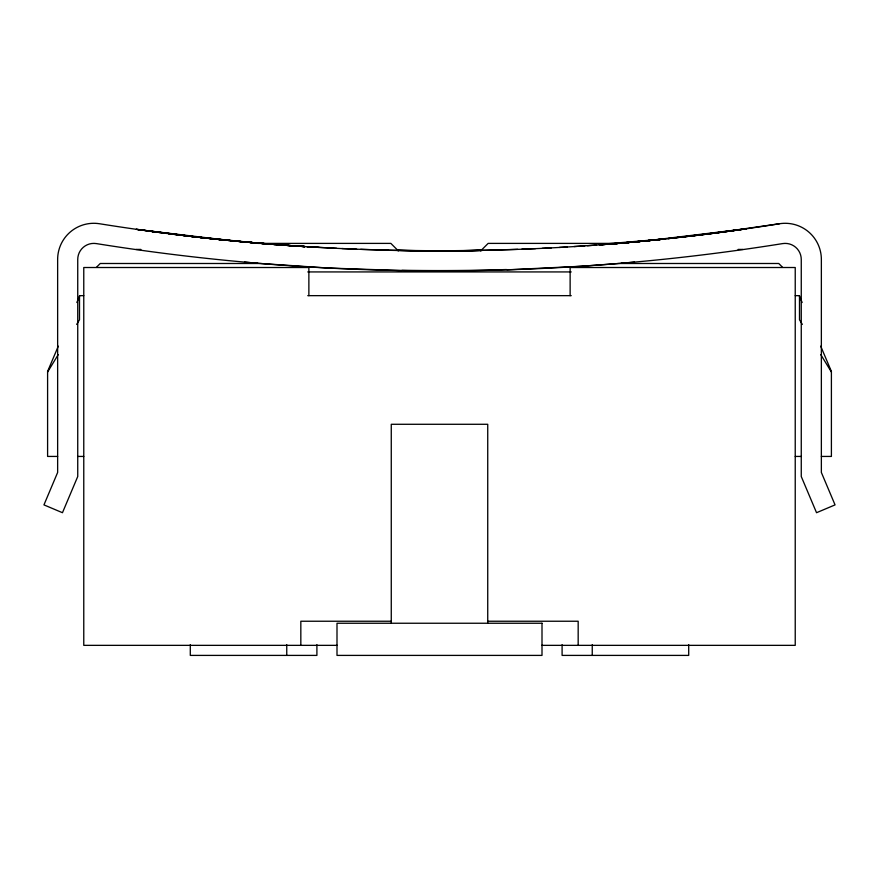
<?xml version="1.0" encoding="UTF-8"?>
<svg xmlns="http://www.w3.org/2000/svg" width="879" height="879" viewBox="0 0 879 879"><rect width="100%" height="100%" fill="white"/><g stroke="black" fill="none" stroke-linecap="round" stroke-linejoin="round"><path stroke-width="1.32" d="M58.311 346.15L47.598 371.41L47.598 456.432L57.64 456.432M76.847 302.497L79.747 295.652M47.598 372.026L58.234 354.6M76.66 324.417L79.506 319.769L79.506 295.652L83.769 295.652M96.503 267.249L100.25 263.491L260.426 263.491L328.076 268.029L401.747 270.567M480.637 250.9L488.142 243.395L619.871 243.395M779.464 223.749A2150.484 2150.484 0 0 1 99.536 223.749A36.171 36.171 0 0 0 57.64 259.47L57.64 472.462L43.95 504.887L62.464 512.71L77.737 476.528L77.737 259.47A16.075 16.075 0 0 1 96.36 243.593A2170.581 2170.581 0 0 0 782.64 243.593A16.075 16.075 0 0 1 801.263 259.47L801.263 476.528L816.536 512.71L835.05 504.887L821.36 472.462L821.36 259.47A36.171 36.171 0 0 0 779.464 223.749L716.44 232.803M680.511 237.242A2149.891 2149.891 0 0 0 746.15 228.815L739.865 229.716M647.296 240.736L746.15 228.815M736.536 230.177L738.327 229.935M680.434 237.22L675.237 237.835M683.115 236.88L740.832 229.573M668.018 238.605L678.775 237.308M682.818 236.836L685.499 236.506M689.543 236.022L693.575 235.539M711.056 233.451L713.748 233.133M672.248 238.165L667.809 238.638M659.206 239.538L664.634 238.978M618.519 243.329L654.987 239.967A2150.265 2150.265 0 0 1 600.28 244.78A2151.089 2151.089 0 0 0 620.816 243.142A2150.375 2150.375 0 0 0 665.326 238.901L605.873 243.912M665.326 238.901L651.91 240.275L653.536 240.121M650.735 240.396L657.997 239.659M656.009 239.868L656.723 239.791M629.452 242.384L665.919 238.846A2151.089 2151.089 0 0 1 622.178 243.022L625.815 242.703M644.23 241.022L641.417 241.296M649.372 240.527L637.912 241.626M640.22 241.406L611.85 243.879L620.948 243.12M631.518 242.208L634.451 241.945L633.023 242.066M634.451 262.118L621.079 263.282M624.343 242.835L625.573 242.725M621.849 243.054L631.012 242.252M623.936 242.868L630.276 242.318M611.85 243.879L623.321 242.923L599.28 244.823M622.068 243.011L628.452 242.472M587.447 245.702L596.654 245.021M567.285 246.977L559.308 247.438M574.009 246.549L584.755 245.867M542.211 248.317L551.419 247.845M517.72 249.339L481.747 250.383M521.829 249.175L535.531 248.636M507.029 269.842L581.964 266.216L618.574 263.491L778.75 263.491L782.497 267.249M445.356 250.79L482.494 250.295M433.138 250.79L446.466 250.779M257.8 243.395L390.858 243.395L398.363 250.9M136.113 249.427L140.915 249.427M738.085 249.427L742.887 249.427M438.72 250.79L442.324 250.79M307.782 271.93L571.229 271.93M307.771 295.652L571.229 295.652M795.231 295.652L799.494 295.652L799.494 319.769L802.34 324.417M77.737 456.432L83.769 456.432M795.231 456.432L801.263 456.432M821.36 456.432L831.402 456.432L831.402 371.41L820.689 346.15M391.441 621.233L300.827 621.233L300.827 645.351M487.559 621.233L578.173 621.233L578.173 645.351M337.294 645.351L83.769 645.351L83.769 267.513L308.87 267.513L308.87 295.652M541.706 645.351L795.231 645.351L795.231 267.513L570.13 267.513L570.13 295.652M435.27 250.79L396.506 250.295M397.253 250.383L396.978 250.372A223.925 23.085 0 0 0 482.022 250.372M360.676 249.339L387.947 250.174M336.613 248.307L307.342 246.724M341.953 248.548L356.643 249.186M319.154 247.428L309.43 246.856M304.738 246.559L293.026 245.801L304.65 246.559M307.002 246.702L311.254 246.966M300.31 246.285L304.42 246.549M290.971 245.637L248.746 242.318M291.806 245.713L263.843 243.604A2149.309 2149.309 0 0 0 290.949 245.659M267.491 243.901L274.786 244.472L261.59 243.417M263.425 243.571L267.875 243.933L258.492 243.153M260.92 243.362L265.524 243.747M236.495 241.187L196.38 237.011L258.986 243.208M257.921 263.282L244.549 262.118M247.988 242.252L257.151 243.054M241.373 241.648L229.628 240.527M232.847 240.846L257.031 243.033M244.549 241.945L245.417 242.022M241.395 241.648L238.319 241.362M237.561 241.296L234.748 241.022M227.991 240.363L216.443 239.198M221.003 239.659L228.265 240.396M214.948 239.033L219.794 239.538A2151.649 2151.649 0 0 1 214.399 238.978M211.202 238.638L206.719 238.154M201.104 237.539L203.752 237.824M206.411 238.121L210.389 238.55M207.323 238.22L185.447 235.737M202.401 237.682L198.566 237.22A2149.397 2149.397 0 0 0 203.928 237.857M188.567 236.099L195.083 236.858M185.326 235.726L187.985 236.033M190.633 236.341L194.611 236.803M231.704 240.736L140.706 229.935M181.799 235.297L187.26 235.946M180.58 235.154L174.503 234.407M195.028 236.847L136.344 229.32M176.888 234.693L179.569 235.023M169.35 233.759L173.372 234.264M168.68 233.671L173.69 234.297M138.168 229.573L195.885 236.88M166.461 233.32L151.935 231.485L159.967 232.55M168.845 233.693L180.986 235.165M161.307 232.726L166.669 233.418M148.969 231.078L156.264 232.056M139.146 229.716L136.278 229.309M820.766 354.6L831.402 372.026M799.253 295.652L802.153 302.497M688.707 644.681L688.707 655.404L562.099 655.404L562.099 644.681M592.248 644.681L592.248 655.404M487.735 623.244L487.735 424.282L391.265 424.282L391.265 623.244M316.901 644.681L316.901 655.404L190.293 655.404L190.293 644.681M286.752 644.681L286.752 655.404M481.978 250.471A194.171 17.316 0 0 1 387.694 250.262M506.502 269.534A296.706 39.72 0 0 1 402.033 270.26M307.672 246.746A2149.704 2149.704 0 0 0 316.726 247.285A2149.309 2149.309 0 0 1 307.221 246.724M305.09 246.592A2149.704 2149.704 0 0 1 254.734 242.846M257.371 243.065A2150.265 2150.265 0 0 1 231.485 240.703M223.123 239.879A2150.265 2150.265 0 0 0 229.232 240.483A2149.397 2149.397 0 0 1 223.925 239.967M220.629 239.626A2150.265 2150.265 0 0 1 214.784 239.022M212.125 238.736A2150.265 2150.265 0 0 1 205.708 238.044M203.686 237.824A2150.265 2150.265 0 0 1 198.852 237.286M196.215 236.989A2150.265 2150.265 0 0 1 190.787 236.363M188.238 236.066A2150.265 2150.265 0 0 1 183.722 235.528M180.283 235.111A2150.265 2150.265 0 0 1 176.305 234.627M737.547 230.045A2151.858 2151.858 0 0 1 691.454 235.979M304.519 246.549A2149.309 2149.309 0 0 1 293.663 245.845M618.124 243.362A2150.375 2150.375 0 0 1 611.366 243.912M481.494 250.383A2150.375 2150.375 0 0 1 439.5 250.79M250.57 242.483A2151.649 2151.649 0 0 0 257.283 243.065A2149.397 2149.397 0 0 1 250.614 242.483M246.549 242.121A2151.649 2151.649 0 0 1 242.527 241.758A2149.397 2149.397 0 0 0 247.944 242.241M237.165 241.253A2151.649 2151.649 0 0 1 233.155 240.868A2149.397 2149.397 0 0 0 237.264 241.264M226.452 240.22A2151.649 2151.649 0 0 1 223.771 239.945M219.926 239.549A2149.397 2149.397 0 0 1 215.926 239.143M211.927 238.714A2149.397 2149.397 0 0 1 206.598 238.143M542.002 623.244L336.998 623.244L336.998 655.404L542.002 655.404L542.002 623.244M186.271 235.836L183.59 235.506L186.271 235.836"/></g></svg>
